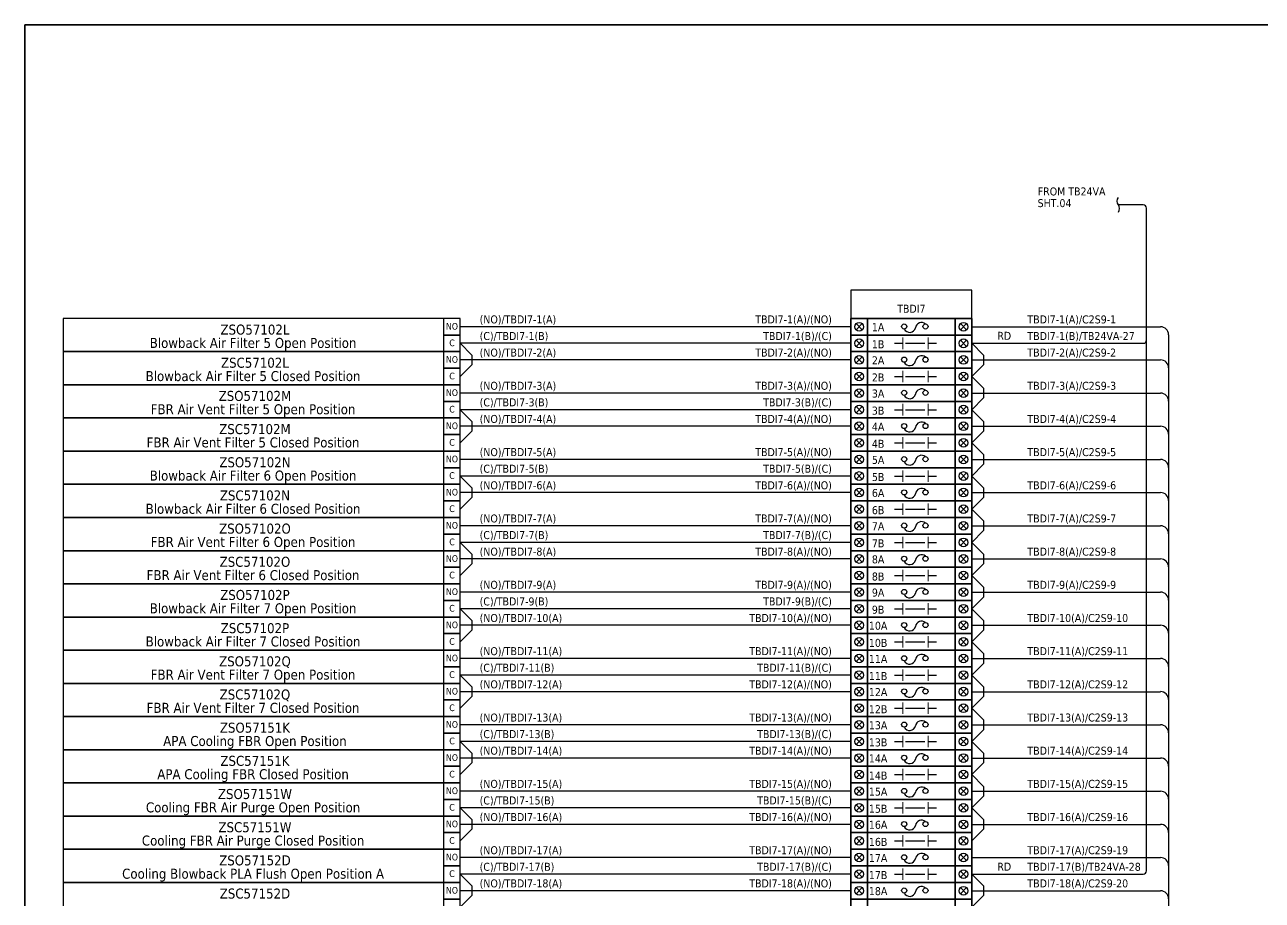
# Model space of a CAD drawing. Header units: millimetres. Extents: x 0 to 1792788, y -13 to 262234.
# Drawn here: x 1355985 to 1403121, y 127604 to 160934 of the extents above; entities that cross this region are included whole.
import ezdxf
from ezdxf.enums import TextEntityAlignment as Align

# ---------------------------------------------------------------- set-up
doc = ezdxf.new("R2010")
doc.units = ezdxf.units.MM
doc.layers.add('HELPPOINT', color=7, linetype='Continuous', lineweight=25)
doc.layers.add('power', color=7, linetype='Continuous', lineweight=25)
doc.styles.add('Tahoma', font='')
doc.styles.get('Tahoma').set_extended_font_data('Tahoma')

# ---------------------------------------------------------------- blocks, each defined once
blk = doc.blocks.new('TPA')
at = {"layer": 'HELPPOINT', "color": 4, "lineweight": 35, "ltscale": 25.4}
for p, q in [((14292753, 12749437), (14292753, 12827491)), ((14292753, 12827491), (14405128, 12827491)), ((14292753, 12749437), (14292753, 12827491)), ((14292753, 12827491), (14405128, 12827491))]:
    blk.add_line(p, q, dxfattribs=at)

msp = doc.modelspace()

# ---------------------------------------------------------------- linework, layer by layer
at = {"color": 1, "ltscale": 25.4}
for p, q in [((1398586, 154079), (1397640, 154079)), ((1398713, 128725), (1398713, 153952)), ((1387885, 149555), (1387650, 149320)), ((1387650, 149555), (1387885, 149320)), ((1391625, 149555), (1391860, 149320)), ((1391860, 149555), (1391625, 149320)), ((1392058, 148806), (1392504, 148359)), ((1392058, 148806), (1398586, 148806)), ((1387885, 148292), (1387650, 148057)), ((1387650, 148292), (1387885, 148057)), ((1391625, 148292), (1391860, 148057)), ((1391860, 148292), (1391625, 148057)), ((1392504, 148359), (1392504, 147989)), ((1392058, 147543), (1392504, 147989)), ((1392058, 147543), (1392504, 147096)), ((1392504, 147096), (1392504, 146726)), ((1387885, 147029), (1387650, 146794)), ((1387650, 147029), (1387885, 146794)), ((1391625, 147029), (1391860, 146794)), ((1391860, 147029), (1391625, 146794)), ((1392058, 146280), (1392504, 146726)), ((1392058, 146280), (1392504, 145833)), ((1387885, 145766), (1387650, 145531)), ((1387650, 145766), (1387885, 145531)), ((1391625, 145766), (1391860, 145531)), ((1391860, 145766), (1391625, 145531)), ((1392504, 145833), (1392504, 145463)), ((1392058, 145017), (1392504, 145463)), ((1392058, 145017), (1392504, 144570)), ((1387885, 144503), (1387650, 144268)), ((1387650, 144503), (1387885, 144268)), ((1391625, 144503), (1391860, 144268)), ((1391860, 144503), (1391625, 144268)), ((1392504, 144570), (1392504, 144200)), ((1392058, 143754), (1392504, 144200)), ((1392058, 143754), (1392504, 143307)), ((1392504, 143307), (1392504, 142937)), ((1387885, 143240), (1387650, 143005)), ((1387650, 143240), (1387885, 143005)), ((1391625, 143240), (1391860, 143005)), ((1391860, 143240), (1391625, 143005)), ((1392058, 142491), (1392504, 142937)), ((1392058, 142491), (1392504, 142044)), ((1387885, 141977), (1387650, 141742)), ((1387650, 141977), (1387885, 141742)), ((1391625, 141977), (1391860, 141742)), ((1391860, 141977), (1391625, 141742)), ((1392504, 142044), (1392504, 141674)), ((1392058, 141228), (1392504, 141674)), ((1392058, 141228), (1392504, 140781)), ((1387885, 140714), (1387650, 140479)), ((1387650, 140714), (1387885, 140479)), ((1391625, 140714), (1391860, 140479)), ((1391860, 140714), (1391625, 140479)), ((1392504, 140781), (1392504, 140411)), ((1392058, 139965), (1392504, 140411)), ((1392058, 139965), (1392504, 139518)), ((1387885, 139451), (1387650, 139216)), ((1387650, 139451), (1387885, 139216)), ((1391625, 139451), (1391860, 139216)), ((1391860, 139451), (1391625, 139216)), ((1392058, 138702), (1392504, 139148)), ((1392504, 139518), (1392504, 139148)), ((1392058, 138702), (1392504, 138255)), ((1387885, 138188), (1387650, 137953)), ((1387650, 138188), (1387885, 137953)), ((1391625, 138188), (1391860, 137953)), ((1391860, 138188), (1391625, 137953)), ((1392504, 138255), (1392504, 137885)), ((1392058, 137439), (1392504, 137885)), ((1392058, 137439), (1392504, 136992)), ((1387885, 136925), (1387650, 136690)), ((1387650, 136925), (1387885, 136690)), ((1391625, 136925), (1391860, 136690)), ((1391860, 136925), (1391625, 136690)), ((1392504, 136992), (1392504, 136622)), ((1392058, 136176), (1392504, 136622)), ((1392058, 136176), (1392504, 135729)), ((1387885, 135662), (1387650, 135427)), ((1387650, 135662), (1387885, 135427)), ((1391625, 135662), (1391860, 135427)), ((1391860, 135662), (1391625, 135427)), ((1392058, 134913), (1392504, 135359)), ((1392504, 135729), (1392504, 135359)), ((1392058, 134913), (1392504, 134466)), ((1387885, 134399), (1387650, 134164)), ((1387650, 134399), (1387885, 134164)), ((1391625, 134399), (1391860, 134164)), ((1391860, 134399), (1391625, 134164)), ((1392504, 134466), (1392504, 134096)), ((1392058, 133650), (1392504, 134096)), ((1392058, 133650), (1392504, 133203)), ((1387885, 133136), (1387650, 132901)), ((1387650, 133136), (1387885, 132901)), ((1391625, 133136), (1391860, 132901)), ((1391860, 133136), (1391625, 132901)), ((1392504, 133203), (1392504, 132833)), ((1392058, 132387), (1392504, 132833)), ((1392058, 132387), (1392504, 131940)), ((1387885, 131873), (1387650, 131638)), ((1387650, 131873), (1387885, 131638)), ((1391625, 131873), (1391860, 131638)), ((1391860, 131873), (1391625, 131638)), ((1392058, 131124), (1392504, 131570)), ((1392504, 131940), (1392504, 131570)), ((1392058, 131124), (1392504, 130677)), ((1387885, 130610), (1387650, 130375)), ((1387650, 130610), (1387885, 130375)), ((1391625, 130610), (1391860, 130375)), ((1391860, 130610), (1391625, 130375)), ((1392504, 130677), (1392504, 130307)), ((1392058, 129861), (1392504, 130307)), ((1387885, 129347), (1387650, 129112)), ((1387650, 129347), (1387885, 129112)), ((1391625, 129347), (1391860, 129112)), ((1391860, 129347), (1391625, 129112)), ((1392058, 128598), (1392504, 128151)), ((1392058, 128598), (1398586, 128598)), ((1387885, 128084), (1387650, 127849)), ((1387650, 128084), (1387885, 127849)), ((1391625, 128084), (1391860, 127849)), ((1391860, 128084), (1391625, 127849)), ((1392058, 127335), (1392504, 127782)), ((1392504, 128151), (1392504, 127782))]:
    msp.add_line(p, q, dxfattribs=at)
at = {"color": 4, "ltscale": 25.4}
for p, q in [((1387452, 149437), (1372567, 149437)), ((1392058, 149437), (1399247, 149437)), ((1399551, 149132), (1399551, 107008)), ((1387452, 148174), (1372567, 148174)), ((1392058, 148174), (1399247, 148174)), ((1387452, 146911), (1372567, 146911)), ((1392058, 146911), (1399247, 146911)), ((1387452, 145648), (1372567, 145648)), ((1392058, 145648), (1399247, 145648)), ((1387452, 144385), (1372567, 144385)), ((1392058, 144385), (1399247, 144385)), ((1387452, 143122), (1372567, 143122)), ((1392058, 143122), (1399247, 143122)), ((1387452, 141859), (1372567, 141859)), ((1392058, 141859), (1399247, 141859)), ((1387452, 140596), (1372567, 140596)), ((1392058, 140596), (1399247, 140596)), ((1387452, 139333), (1372567, 139333)), ((1392058, 139333), (1399247, 139333)), ((1387452, 138070), (1372567, 138070)), ((1392058, 138070), (1399247, 138070)), ((1387452, 136807), (1372567, 136807)), ((1392058, 136807), (1399247, 136807)), ((1387452, 135544), (1372567, 135544)), ((1392058, 135544), (1399247, 135544)), ((1387452, 134281), (1372567, 134281)), ((1392058, 134281), (1399247, 134281)), ((1387452, 133018), (1372567, 133018)), ((1392058, 133018), (1399247, 133018)), ((1387452, 131755), (1372567, 131755)), ((1392058, 131755), (1399247, 131755)), ((1387452, 130492), (1372567, 130492)), ((1392058, 130492), (1399247, 130492)), ((1387452, 129229), (1372567, 129229)), ((1392058, 129229), (1399247, 129229)), ((1387452, 127966), (1372567, 127966)), ((1392058, 127966), (1399247, 127966))]:
    msp.add_line(p, q, dxfattribs=at)
at = {"color": 7, "lineweight": 9, "ltscale": 25.4}
for p, q in [((1389437, 148589), (1389437, 149022)), ((1390391, 148589), (1390391, 149022)), ((1389437, 147326), (1389437, 147759)), ((1390391, 147326), (1390391, 147759)), ((1389437, 146063), (1389437, 146496)), ((1390391, 146063), (1390391, 146496)), ((1389437, 144800), (1389437, 145233)), ((1390391, 144800), (1390391, 145233)), ((1389437, 143537), (1389437, 143970)), ((1390391, 143537), (1390391, 143970)), ((1389437, 142274), (1389437, 142707)), ((1390391, 142274), (1390391, 142707)), ((1389437, 141011), (1389437, 141444)), ((1390391, 141011), (1390391, 141444)), ((1389437, 139748), (1389437, 140181)), ((1390391, 139748), (1390391, 140181)), ((1389437, 138485), (1389437, 138919)), ((1390391, 138485), (1390391, 138919)), ((1389437, 137222), (1389437, 137656)), ((1390391, 137222), (1390391, 137656)), ((1389437, 135959), (1389437, 136393)), ((1390391, 135959), (1390391, 136393)), ((1389437, 134696), (1389437, 135130)), ((1390391, 134696), (1390391, 135130)), ((1389437, 133433), (1389437, 133867)), ((1390391, 133433), (1390391, 133867)), ((1389437, 132170), (1389437, 132604)), ((1390391, 132170), (1390391, 132604)), ((1389437, 130907), (1389437, 131341)), ((1390391, 130907), (1390391, 131341)), ((1389437, 129644), (1389437, 130078)), ((1390391, 129644), (1390391, 130078)), ((1389437, 128381), (1389437, 128815)), ((1390391, 128381), (1390391, 128815))]:
    msp.add_line(p, q, dxfattribs=at)
at = {"color": 7, "ltscale": 25.4}
for p, q in [((1387452, 148806), (1372567, 148806)), ((1372567, 148806), (1373014, 148359)), ((1387885, 148923), (1387650, 148688)), ((1387650, 148923), (1387885, 148688)), ((1389119, 148806), (1389437, 148806)), ((1389537, 148806), (1390263, 148806)), ((1390391, 148806), (1390709, 148806)), ((1391625, 148923), (1391860, 148688)), ((1391860, 148923), (1391625, 148688)), ((1373014, 148359), (1373014, 147989)), ((1372567, 147543), (1373014, 147989)), ((1387885, 147660), (1387650, 147425)), ((1387650, 147660), (1387885, 147425)), ((1389119, 147543), (1389437, 147543)), ((1389537, 147543), (1390263, 147543)), ((1390391, 147543), (1390709, 147543)), ((1391625, 147660), (1391860, 147425)), ((1391860, 147660), (1391625, 147425)), ((1387452, 146280), (1372567, 146280)), ((1372567, 146280), (1373014, 145833)), ((1387885, 146397), (1387650, 146162)), ((1387650, 146397), (1387885, 146162)), ((1389119, 146280), (1389437, 146280)), ((1389537, 146280), (1390263, 146280)), ((1390391, 146280), (1390709, 146280)), ((1391625, 146397), (1391860, 146162)), ((1391860, 146397), (1391625, 146162)), ((1373014, 145833), (1373014, 145463)), ((1372567, 145017), (1373014, 145463)), ((1387885, 145134), (1387650, 144899)), ((1387650, 145134), (1387885, 144899)), ((1389119, 145017), (1389437, 145017)), ((1389537, 145017), (1390263, 145017)), ((1390391, 145017), (1390709, 145017)), ((1391625, 145134), (1391860, 144899)), ((1391860, 145134), (1391625, 144899)), ((1387885, 143871), (1387650, 143636)), ((1387650, 143871), (1387885, 143636)), ((1391625, 143871), (1391860, 143636)), ((1391860, 143871), (1391625, 143636)), ((1387452, 143754), (1372567, 143754)), ((1372567, 143754), (1373014, 143307)), ((1373014, 143307), (1373014, 142937)), ((1389119, 143754), (1389437, 143754)), ((1389537, 143754), (1390263, 143754)), ((1390391, 143754), (1390709, 143754)), ((1372567, 142491), (1373014, 142937)), ((1387885, 142608), (1387650, 142373)), ((1387650, 142608), (1387885, 142373)), ((1389119, 142491), (1389437, 142491)), ((1389537, 142491), (1390263, 142491)), ((1390391, 142491), (1390709, 142491)), ((1391625, 142608), (1391860, 142373)), ((1391860, 142608), (1391625, 142373)), ((1387452, 141228), (1372567, 141228)), ((1372567, 141228), (1373014, 140781)), ((1387885, 141345), (1387650, 141110)), ((1387650, 141345), (1387885, 141110)), ((1389119, 141228), (1389437, 141228)), ((1389537, 141228), (1390263, 141228)), ((1390391, 141228), (1390709, 141228)), ((1391625, 141345), (1391860, 141110)), ((1391860, 141345), (1391625, 141110)), ((1373014, 140781), (1373014, 140411)), ((1372567, 139965), (1373014, 140411)), ((1387885, 140082), (1387650, 139847)), ((1387650, 140082), (1387885, 139847)), ((1391625, 140082), (1391860, 139847)), ((1391860, 140082), (1391625, 139847)), ((1389119, 139965), (1389437, 139965)), ((1389537, 139965), (1390263, 139965)), ((1390391, 139965), (1390709, 139965)), ((1387452, 138702), (1372567, 138702)), ((1372567, 138702), (1373014, 138255)), ((1387885, 138819), (1387650, 138584)), ((1387650, 138819), (1387885, 138584)), ((1389119, 138702), (1389437, 138702)), ((1389537, 138702), (1390263, 138702)), ((1390391, 138702), (1390709, 138702)), ((1391625, 138819), (1391860, 138584)), ((1391860, 138819), (1391625, 138584)), ((1373014, 138255), (1373014, 137885)), ((1372567, 137439), (1373014, 137885)), ((1387885, 137556), (1387650, 137321)), ((1387650, 137556), (1387885, 137321)), ((1389119, 137439), (1389437, 137439)), ((1389537, 137439), (1390263, 137439)), ((1390391, 137439), (1390709, 137439)), ((1391625, 137556), (1391860, 137321)), ((1391860, 137556), (1391625, 137321)), ((1387885, 136293), (1387650, 136058)), ((1387650, 136293), (1387885, 136058)), ((1391625, 136293), (1391860, 136058)), ((1391860, 136293), (1391625, 136058)), ((1387452, 136176), (1372567, 136176)), ((1372567, 136176), (1373014, 135729)), ((1389119, 136176), (1389437, 136176)), ((1389537, 136176), (1390263, 136176)), ((1390391, 136176), (1390709, 136176)), ((1372567, 134913), (1373014, 135359)), ((1373014, 135729), (1373014, 135359)), ((1387885, 135030), (1387650, 134795)), ((1387650, 135030), (1387885, 134795)), ((1389119, 134913), (1389437, 134913)), ((1389537, 134913), (1390263, 134913)), ((1390391, 134913), (1390709, 134913)), ((1391625, 135030), (1391860, 134795)), ((1391860, 135030), (1391625, 134795)), ((1387452, 133650), (1372567, 133650)), ((1372567, 133650), (1373014, 133203)), ((1387885, 133767), (1387650, 133532)), ((1387650, 133767), (1387885, 133532)), ((1389119, 133650), (1389437, 133650)), ((1389537, 133650), (1390263, 133650)), ((1390391, 133650), (1390709, 133650)), ((1391625, 133767), (1391860, 133532)), ((1391860, 133767), (1391625, 133532)), ((1373014, 133203), (1373014, 132833)), ((1372567, 132387), (1373014, 132833)), ((1387885, 132504), (1387650, 132269)), ((1387650, 132504), (1387885, 132269)), ((1391625, 132504), (1391860, 132269)), ((1391860, 132504), (1391625, 132269)), ((1389119, 132387), (1389437, 132387)), ((1389537, 132387), (1390263, 132387)), ((1390391, 132387), (1390709, 132387)), ((1387452, 131124), (1372567, 131124)), ((1372567, 131124), (1373014, 130677)), ((1387885, 131241), (1387650, 131006)), ((1387650, 131241), (1387885, 131006)), ((1389119, 131124), (1389437, 131124)), ((1389537, 131124), (1390263, 131124)), ((1390391, 131124), (1390709, 131124)), ((1391625, 131241), (1391860, 131006)), ((1391860, 131241), (1391625, 131006)), ((1373014, 130677), (1373014, 130307)), ((1372567, 129861), (1373014, 130307)), ((1387885, 129978), (1387650, 129743)), ((1387650, 129978), (1387885, 129743)), ((1389119, 129861), (1389437, 129861)), ((1389537, 129861), (1390263, 129861)), ((1390391, 129861), (1390709, 129861)), ((1391625, 129978), (1391860, 129743)), ((1391860, 129978), (1391625, 129743)), ((1387885, 128715), (1387650, 128480)), ((1387650, 128715), (1387885, 128480)), ((1391625, 128715), (1391860, 128480)), ((1391860, 128715), (1391625, 128480)), ((1387452, 128598), (1372567, 128598)), ((1372567, 128598), (1373014, 128151)), ((1389119, 128598), (1389437, 128598)), ((1389537, 128598), (1390263, 128598)), ((1390391, 128598), (1390709, 128598)), ((1372567, 127335), (1373014, 127782)), ((1373014, 128151), (1373014, 127782))]:
    msp.add_line(p, q, dxfattribs=at)
at = {"color": 1, "ltscale": 25.4}
msp.add_lwpolyline([(1397640, 153797, 0.351), (1397640, 154079, -0.351), (1397640, 154360, 2.081666)], format="xyb", dxfattribs=at)
at = {"color": 4, "ltscale": 25.4}
msp.add_lwpolyline([(1387452, 149753), (1392058, 149753), (1392058, 150832), (1387452, 150832)], close=True, dxfattribs=at)
at = {"color": 2, "ltscale": 25.4}
for points in [[(1357446, 148490), (1372567, 148490), (1372567, 149753), (1357446, 149753)], [(1357446, 147227), (1372567, 147227), (1372567, 148490), (1357446, 148490)], [(1357446, 145964), (1372567, 145964), (1372567, 147227), (1357446, 147227)], [(1357446, 144701), (1372567, 144701), (1372567, 145964), (1357446, 145964)], [(1357446, 143438), (1372567, 143438), (1372567, 144701), (1357446, 144701)], [(1357446, 142175), (1372567, 142175), (1372567, 143438), (1357446, 143438)], [(1357446, 140912), (1372567, 140912), (1372567, 142175), (1357446, 142175)], [(1357446, 139649), (1372567, 139649), (1372567, 140912), (1357446, 140912)], [(1357446, 138386), (1372567, 138386), (1372567, 139649), (1357446, 139649)], [(1357446, 137123), (1372567, 137123), (1372567, 138386), (1357446, 138386)], [(1357446, 135860), (1372567, 135860), (1372567, 137123), (1357446, 137123)], [(1357446, 134597), (1372567, 134597), (1372567, 135860), (1357446, 135860)], [(1357446, 133334), (1372567, 133334), (1372567, 134597), (1357446, 134597)], [(1357446, 132071), (1372567, 132071), (1372567, 133334), (1357446, 133334)], [(1357446, 130808), (1372567, 130808), (1372567, 132071), (1357446, 132071)], [(1357446, 129545), (1372567, 129545), (1372567, 130808), (1357446, 130808)], [(1357446, 128282), (1372567, 128282), (1372567, 129545), (1357446, 129545)], [(1357446, 127019), (1372567, 127019), (1372567, 128282), (1357446, 128282)]]:
    msp.add_lwpolyline(points, close=True, dxfattribs=at)
at = {"color": 1, "ltscale": 25.4}
for points in [[(1371936, 149121), (1372567, 149121), (1372567, 149753), (1371936, 149753)], [(1387452, 149121), (1388084, 149121), (1388084, 149753), (1387452, 149753)], [(1388084, 149121), (1391426, 149121), (1391426, 149753), (1388084, 149753)], [(1391426, 149121), (1392058, 149121), (1392058, 149753), (1391426, 149753)], [(1371936, 147858), (1372567, 147858), (1372567, 148490), (1371936, 148490)], [(1387452, 147858), (1388084, 147858), (1388084, 148490), (1387452, 148490)], [(1388084, 147858), (1391426, 147858), (1391426, 148490), (1388084, 148490)], [(1391426, 147858), (1392058, 147858), (1392058, 148490), (1391426, 148490)], [(1371936, 146595), (1372567, 146595), (1372567, 147227), (1371936, 147227)], [(1387452, 146595), (1388084, 146595), (1388084, 147227), (1387452, 147227)], [(1388084, 146595), (1391426, 146595), (1391426, 147227), (1388084, 147227)], [(1391426, 146595), (1392058, 146595), (1392058, 147227), (1391426, 147227)], [(1371936, 145332), (1372567, 145332), (1372567, 145964), (1371936, 145964)], [(1387452, 145332), (1388084, 145332), (1388084, 145964), (1387452, 145964)], [(1388084, 145332), (1391426, 145332), (1391426, 145964), (1388084, 145964)], [(1391426, 145332), (1392058, 145332), (1392058, 145964), (1391426, 145964)], [(1371936, 144069), (1372567, 144069), (1372567, 144701), (1371936, 144701)], [(1387452, 144069), (1388084, 144069), (1388084, 144701), (1387452, 144701)], [(1388084, 144069), (1391426, 144069), (1391426, 144701), (1388084, 144701)], [(1391426, 144069), (1392058, 144069), (1392058, 144701), (1391426, 144701)], [(1371936, 142806), (1372567, 142806), (1372567, 143438), (1371936, 143438)], [(1387452, 142806), (1388084, 142806), (1388084, 143438), (1387452, 143438)], [(1388084, 142806), (1391426, 142806), (1391426, 143438), (1388084, 143438)], [(1391426, 142806), (1392058, 142806), (1392058, 143438), (1391426, 143438)], [(1371936, 141543), (1372567, 141543), (1372567, 142175), (1371936, 142175)], [(1387452, 141543), (1388084, 141543), (1388084, 142175), (1387452, 142175)], [(1388084, 141543), (1391426, 141543), (1391426, 142175), (1388084, 142175)], [(1391426, 141543), (1392058, 141543), (1392058, 142175), (1391426, 142175)], [(1371936, 140281), (1372567, 140281), (1372567, 140912), (1371936, 140912)], [(1387452, 140281), (1388084, 140281), (1388084, 140912), (1387452, 140912)], [(1388084, 140281), (1391426, 140281), (1391426, 140912), (1388084, 140912)], [(1391426, 140281), (1392058, 140281), (1392058, 140912), (1391426, 140912)], [(1371936, 139018), (1372567, 139018), (1372567, 139649), (1371936, 139649)], [(1387452, 139018), (1388084, 139018), (1388084, 139649), (1387452, 139649)], [(1388084, 139018), (1391426, 139018), (1391426, 139649), (1388084, 139649)], [(1391426, 139018), (1392058, 139018), (1392058, 139649), (1391426, 139649)], [(1371936, 137755), (1372567, 137755), (1372567, 138386), (1371936, 138386)], [(1387452, 137755), (1388084, 137755), (1388084, 138386), (1387452, 138386)], [(1388084, 137755), (1391426, 137755), (1391426, 138386), (1388084, 138386)], [(1391426, 137755), (1392058, 137755), (1392058, 138386), (1391426, 138386)], [(1371936, 136492), (1372567, 136492), (1372567, 137123), (1371936, 137123)], [(1387452, 136492), (1388084, 136492), (1388084, 137123), (1387452, 137123)], [(1388084, 136492), (1391426, 136492), (1391426, 137123), (1388084, 137123)], [(1391426, 136492), (1392058, 136492), (1392058, 137123), (1391426, 137123)], [(1371936, 135229), (1372567, 135229), (1372567, 135860), (1371936, 135860)], [(1387452, 135229), (1388084, 135229), (1388084, 135860), (1387452, 135860)], [(1388084, 135229), (1391426, 135229), (1391426, 135860), (1388084, 135860)], [(1391426, 135229), (1392058, 135229), (1392058, 135860), (1391426, 135860)], [(1371936, 133966), (1372567, 133966), (1372567, 134597), (1371936, 134597)], [(1387452, 133966), (1388084, 133966), (1388084, 134597), (1387452, 134597)], [(1388084, 133966), (1391426, 133966), (1391426, 134597), (1388084, 134597)], [(1391426, 133966), (1392058, 133966), (1392058, 134597), (1391426, 134597)], [(1371936, 132703), (1372567, 132703), (1372567, 133334), (1371936, 133334)], [(1387452, 132703), (1388084, 132703), (1388084, 133334), (1387452, 133334)], [(1388084, 132703), (1391426, 132703), (1391426, 133334), (1388084, 133334)], [(1391426, 132703), (1392058, 132703), (1392058, 133334), (1391426, 133334)], [(1371936, 131440), (1372567, 131440), (1372567, 132071), (1371936, 132071)], [(1387452, 131440), (1388084, 131440), (1388084, 132071), (1387452, 132071)], [(1388084, 131440), (1391426, 131440), (1391426, 132071), (1388084, 132071)], [(1391426, 131440), (1392058, 131440), (1392058, 132071), (1391426, 132071)], [(1371936, 130177), (1372567, 130177), (1372567, 130808), (1371936, 130808)], [(1387452, 130177), (1388084, 130177), (1388084, 130808), (1387452, 130808)], [(1388084, 130177), (1391426, 130177), (1391426, 130808), (1388084, 130808)], [(1391426, 130177), (1392058, 130177), (1392058, 130808), (1391426, 130808)], [(1371936, 128914), (1372567, 128914), (1372567, 129545), (1371936, 129545)], [(1387452, 128914), (1388084, 128914), (1388084, 129545), (1387452, 129545)], [(1388084, 128914), (1391426, 128914), (1391426, 129545), (1388084, 129545)], [(1391426, 128914), (1392058, 128914), (1392058, 129545), (1391426, 129545)], [(1371936, 127651), (1372567, 127651), (1372567, 128282), (1371936, 128282)], [(1387452, 127651), (1388084, 127651), (1388084, 128282), (1387452, 128282)], [(1388084, 127651), (1391426, 127651), (1391426, 128282), (1388084, 128282)], [(1391426, 127651), (1392058, 127651), (1392058, 128282), (1391426, 128282)]]:
    msp.add_lwpolyline(points, close=True, dxfattribs=at)
at = {"color": 7, "lineweight": 30, "ltscale": 25.4}
for points in [[(1387452, 149753), (1392058, 149753), (1392058, 148490), (1387452, 148490), (1387452, 149753)], [(1387452, 148490), (1392058, 148490), (1392058, 147227), (1387452, 147227), (1387452, 148490)], [(1387452, 147227), (1392058, 147227), (1392058, 145964), (1387452, 145964), (1387452, 147227)], [(1387452, 145964), (1392058, 145964), (1392058, 144701), (1387452, 144701), (1387452, 145964)], [(1387452, 144701), (1392058, 144701), (1392058, 143438), (1387452, 143438), (1387452, 144701)], [(1387452, 143438), (1392058, 143438), (1392058, 142175), (1387452, 142175), (1387452, 143438)], [(1387452, 142175), (1392058, 142175), (1392058, 140912), (1387452, 140912), (1387452, 142175)], [(1387452, 140912), (1392058, 140912), (1392058, 139649), (1387452, 139649), (1387452, 140912)], [(1387452, 139649), (1392058, 139649), (1392058, 138386), (1387452, 138386), (1387452, 139649)], [(1387452, 138386), (1392058, 138386), (1392058, 137123), (1387452, 137123), (1387452, 138386)], [(1387452, 137123), (1392058, 137123), (1392058, 135860), (1387452, 135860), (1387452, 137123)], [(1387452, 135860), (1392058, 135860), (1392058, 134597), (1387452, 134597), (1387452, 135860)], [(1387452, 134597), (1392058, 134597), (1392058, 133334), (1387452, 133334), (1387452, 134597)], [(1387452, 133334), (1392058, 133334), (1392058, 132071), (1387452, 132071), (1387452, 133334)], [(1387452, 132071), (1392058, 132071), (1392058, 130808), (1387452, 130808), (1387452, 132071)], [(1387452, 130808), (1392058, 130808), (1392058, 129545), (1387452, 129545), (1387452, 130808)], [(1387452, 129545), (1392058, 129545), (1392058, 128282), (1387452, 128282), (1387452, 129545)], [(1387452, 128282), (1392058, 128282), (1392058, 127019), (1387452, 127019), (1387452, 128282)]]:
    msp.add_lwpolyline(points, dxfattribs=at)
at = {"color": 7, "ltscale": 25.4}
for points in [[(1371936, 148490), (1372567, 148490), (1372567, 149121), (1371936, 149121)], [(1387452, 148490), (1388084, 148490), (1388084, 149121), (1387452, 149121)], [(1388084, 148490), (1391426, 148490), (1391426, 149121), (1388084, 149121)], [(1391426, 148490), (1392058, 148490), (1392058, 149121), (1391426, 149121)], [(1371936, 147227), (1372567, 147227), (1372567, 147858), (1371936, 147858)], [(1387452, 147227), (1388084, 147227), (1388084, 147858), (1387452, 147858)], [(1388084, 147227), (1391426, 147227), (1391426, 147858), (1388084, 147858)], [(1391426, 147227), (1392058, 147227), (1392058, 147858), (1391426, 147858)], [(1371936, 145964), (1372567, 145964), (1372567, 146595), (1371936, 146595)], [(1387452, 145964), (1388084, 145964), (1388084, 146595), (1387452, 146595)], [(1388084, 145964), (1391426, 145964), (1391426, 146595), (1388084, 146595)], [(1391426, 145964), (1392058, 145964), (1392058, 146595), (1391426, 146595)], [(1371936, 144701), (1372567, 144701), (1372567, 145332), (1371936, 145332)], [(1387452, 144701), (1388084, 144701), (1388084, 145332), (1387452, 145332)], [(1388084, 144701), (1391426, 144701), (1391426, 145332), (1388084, 145332)], [(1391426, 144701), (1392058, 144701), (1392058, 145332), (1391426, 145332)], [(1371936, 143438), (1372567, 143438), (1372567, 144069), (1371936, 144069)], [(1387452, 143438), (1388084, 143438), (1388084, 144069), (1387452, 144069)], [(1388084, 143438), (1391426, 143438), (1391426, 144069), (1388084, 144069)], [(1391426, 143438), (1392058, 143438), (1392058, 144069), (1391426, 144069)], [(1371936, 142175), (1372567, 142175), (1372567, 142806), (1371936, 142806)], [(1387452, 142175), (1388084, 142175), (1388084, 142806), (1387452, 142806)], [(1388084, 142175), (1391426, 142175), (1391426, 142806), (1388084, 142806)], [(1391426, 142175), (1392058, 142175), (1392058, 142806), (1391426, 142806)], [(1371936, 140912), (1372567, 140912), (1372567, 141543), (1371936, 141543)], [(1387452, 140912), (1388084, 140912), (1388084, 141543), (1387452, 141543)], [(1388084, 140912), (1391426, 140912), (1391426, 141543), (1388084, 141543)], [(1391426, 140912), (1392058, 140912), (1392058, 141543), (1391426, 141543)], [(1371936, 139649), (1372567, 139649), (1372567, 140281), (1371936, 140281)], [(1387452, 139649), (1388084, 139649), (1388084, 140281), (1387452, 140281)], [(1388084, 139649), (1391426, 139649), (1391426, 140281), (1388084, 140281)], [(1391426, 139649), (1392058, 139649), (1392058, 140281), (1391426, 140281)], [(1371936, 138386), (1372567, 138386), (1372567, 139018), (1371936, 139018)], [(1387452, 138386), (1388084, 138386), (1388084, 139018), (1387452, 139018)], [(1388084, 138386), (1391426, 138386), (1391426, 139018), (1388084, 139018)], [(1391426, 138386), (1392058, 138386), (1392058, 139018), (1391426, 139018)], [(1371936, 137123), (1372567, 137123), (1372567, 137755), (1371936, 137755)], [(1387452, 137123), (1388084, 137123), (1388084, 137755), (1387452, 137755)], [(1388084, 137123), (1391426, 137123), (1391426, 137755), (1388084, 137755)], [(1391426, 137123), (1392058, 137123), (1392058, 137755), (1391426, 137755)], [(1371936, 135860), (1372567, 135860), (1372567, 136492), (1371936, 136492)], [(1387452, 135860), (1388084, 135860), (1388084, 136492), (1387452, 136492)], [(1388084, 135860), (1391426, 135860), (1391426, 136492), (1388084, 136492)], [(1391426, 135860), (1392058, 135860), (1392058, 136492), (1391426, 136492)], [(1371936, 134597), (1372567, 134597), (1372567, 135229), (1371936, 135229)], [(1387452, 134597), (1388084, 134597), (1388084, 135229), (1387452, 135229)], [(1388084, 134597), (1391426, 134597), (1391426, 135229), (1388084, 135229)], [(1391426, 134597), (1392058, 134597), (1392058, 135229), (1391426, 135229)], [(1371936, 133334), (1372567, 133334), (1372567, 133966), (1371936, 133966)], [(1387452, 133334), (1388084, 133334), (1388084, 133966), (1387452, 133966)], [(1388084, 133334), (1391426, 133334), (1391426, 133966), (1388084, 133966)], [(1391426, 133334), (1392058, 133334), (1392058, 133966), (1391426, 133966)], [(1371936, 132071), (1372567, 132071), (1372567, 132703), (1371936, 132703)], [(1387452, 132071), (1388084, 132071), (1388084, 132703), (1387452, 132703)], [(1388084, 132071), (1391426, 132071), (1391426, 132703), (1388084, 132703)], [(1391426, 132071), (1392058, 132071), (1392058, 132703), (1391426, 132703)], [(1371936, 130808), (1372567, 130808), (1372567, 131440), (1371936, 131440)], [(1387452, 130808), (1388084, 130808), (1388084, 131440), (1387452, 131440)], [(1388084, 130808), (1391426, 130808), (1391426, 131440), (1388084, 131440)], [(1391426, 130808), (1392058, 130808), (1392058, 131440), (1391426, 131440)], [(1371936, 129545), (1372567, 129545), (1372567, 130177), (1371936, 130177)], [(1387452, 129545), (1388084, 129545), (1388084, 130177), (1387452, 130177)], [(1388084, 129545), (1391426, 129545), (1391426, 130177), (1388084, 130177)], [(1391426, 129545), (1392058, 129545), (1392058, 130177), (1391426, 130177)], [(1371936, 128282), (1372567, 128282), (1372567, 128914), (1371936, 128914)], [(1387452, 128282), (1388084, 128282), (1388084, 128914), (1387452, 128914)], [(1388084, 128282), (1391426, 128282), (1391426, 128914), (1388084, 128914)], [(1391426, 128282), (1392058, 128282), (1392058, 128914), (1391426, 128914)], [(1371936, 127019), (1372567, 127019), (1372567, 127651), (1371936, 127651)], [(1387452, 127019), (1388084, 127019), (1388084, 127651), (1387452, 127651)], [(1388084, 127019), (1391426, 127019), (1391426, 127651), (1388084, 127651)], [(1391426, 127019), (1392058, 127019), (1392058, 127651), (1391426, 127651)]]:
    msp.add_lwpolyline(points, close=True, dxfattribs=at)
at = {"color": 1, "ltscale": 25.4}
for centre in [(1387768, 149437), (1391742, 149437), (1387768, 148174), (1391742, 148174), (1387768, 146911), (1391742, 146911), (1387768, 145648), (1391742, 145648), (1387768, 144385), (1391742, 144385), (1387768, 143122), (1391742, 143122), (1387768, 141859), (1391742, 141859), (1387768, 140596), (1391742, 140596), (1387768, 139333), (1391742, 139333), (1387768, 138070), (1391742, 138070), (1387768, 136807), (1391742, 136807), (1387768, 135544), (1391742, 135544), (1387768, 134281), (1391742, 134281), (1387768, 133018), (1391742, 133018), (1387768, 131755), (1391742, 131755), (1387768, 130492), (1391742, 130492), (1387768, 129229), (1391742, 129229), (1387768, 127966), (1391742, 127966)]:
    msp.add_circle(centre, 166, dxfattribs=at)
at = {"color": 7, "ltscale": 25.4}
for centre in [(1387768, 148806), (1391742, 148806), (1387768, 147543), (1391742, 147543), (1387768, 146280), (1391742, 146280), (1387768, 145017), (1391742, 145017), (1387768, 143754), (1391742, 143754), (1387768, 142491), (1391742, 142491), (1387768, 141228), (1391742, 141228), (1387768, 139965), (1391742, 139965), (1387768, 138702), (1391742, 138702), (1387768, 137439), (1391742, 137439), (1387768, 136176), (1391742, 136176), (1387768, 134913), (1391742, 134913), (1387768, 133650), (1391742, 133650), (1387768, 132387), (1391742, 132387), (1387768, 131124), (1391742, 131124), (1387768, 129861), (1391742, 129861), (1387768, 128598), (1391742, 128598)]:
    msp.add_circle(centre, 166, dxfattribs=at)
at = {"color": 1, "ltscale": 25.4}
for centre, start, end in [((1398586, 153952), 0, 90), ((1398586, 148933), 270, 0), ((1398586, 128725), 270, 0)]:
    msp.add_arc(centre, 127, start, end, dxfattribs=at)
at = {"color": 4, "ltscale": 25.4}
for centre in [(1399247, 149132), (1399247, 147869), (1399247, 146606), (1399247, 145343), (1399247, 144080), (1399247, 142817), (1399247, 141554), (1399247, 140291), (1399247, 139028), (1399247, 137766), (1399247, 136503), (1399247, 135240), (1399247, 133977), (1399247, 132714), (1399247, 131451), (1399247, 130188), (1399247, 128925), (1399247, 127662)]:
    msp.add_arc(centre, 305, 0, 90, dxfattribs=at)
at = {"layer": 'power', "color": 1, "ltscale": 25.4}
for centre in [(1389483, 149447), (1390293, 149447), (1389483, 148184), (1390293, 148184), (1389483, 146921), (1390293, 146921), (1389483, 145658), (1390293, 145658), (1389483, 144395), (1390293, 144395), (1389483, 143132), (1390293, 143132), (1389483, 141869), (1390293, 141869), (1389483, 140606), (1390293, 140606), (1389483, 139343), (1390293, 139343), (1389483, 138080), (1390293, 138080), (1389483, 136817), (1390293, 136817), (1389483, 135554), (1390293, 135554), (1389483, 134291), (1390293, 134291), (1389483, 133028), (1390293, 133028), (1389483, 131765), (1390293, 131765), (1389483, 130502), (1390293, 130502), (1389483, 129239), (1390293, 129239), (1389483, 127976), (1390293, 127976)]:
    msp.add_circle(centre, 96.7, dxfattribs=at)
for centre, radius, start, end in [((1390145, 149361), 235, 51.1309, 171.3254), ((1389690, 149452), 230, 206.1634, 346.0383), ((1389690, 148189), 230, 206.1634, 346.0383), ((1390145, 148098), 235, 51.1309, 171.3254), ((1390145, 146835), 235, 51.1309, 171.3254), ((1389690, 146926), 230, 206.1634, 346.0383), ((1390145, 145572), 235, 51.1309, 171.3254), ((1389690, 145663), 230, 206.1634, 346.0383), ((1389690, 144400), 230, 206.1634, 346.0383), ((1390145, 144309), 235, 51.1309, 171.3254), ((1389690, 143137), 230, 206.1634, 346.0383), ((1390145, 143046), 235, 51.1309, 171.3254), ((1390145, 141783), 235, 51.1309, 171.3254), ((1389690, 141874), 230, 206.1634, 346.0383), ((1389690, 140611), 230, 206.1634, 346.0383), ((1390145, 140520), 235, 51.1309, 171.3254), ((1389690, 139348), 230, 206.1634, 346.0383), ((1390145, 139257), 235, 51.1309, 171.3254), ((1390145, 137994), 235, 51.1309, 171.3254), ((1389690, 138085), 230, 206.1634, 346.0383), ((1389690, 136822), 230, 206.1634, 346.0383), ((1390145, 136731), 235, 51.1309, 171.3254), ((1389690, 135559), 230, 206.1634, 346.0383), ((1390145, 135468), 235, 51.1309, 171.3254), ((1390145, 134205), 235, 51.1309, 171.3254), ((1389690, 134296), 230, 206.1634, 346.0383), ((1389690, 133033), 230, 206.1634, 346.0383), ((1390145, 132942), 235, 51.1309, 171.3254), ((1389690, 131770), 230, 206.1634, 346.0383), ((1390145, 131679), 235, 51.1309, 171.3254), ((1390145, 130416), 235, 51.1309, 171.3254), ((1389690, 130507), 230, 206.1634, 346.0383), ((1389690, 129244), 230, 206.1634, 346.0383), ((1390145, 129153), 235, 51.1309, 171.3254), ((1389690, 127981), 230, 206.1634, 346.0383), ((1390145, 127890), 235, 51.1309, 171.3254)]:
    msp.add_arc(centre, radius, start, end, dxfattribs=at)

# ---------------------------------------------------------------- block references
at = {"xscale": 0.8800000000046566, "yscale": 0.8800000000046566, "zscale": 0.8800000000046566}
msp.add_blockref('TPA', (-11221638, -11127258), dxfattribs=at)

# ---------------------------------------------------------------- texts
at = {"color": 1, "style": 'Tahoma'}
for s, p in [('FROM TB24VA', (1394569, 154436)), ('SHT.04', (1394564, 153992)), ('RD', (1393030, 148939)), ('TBDI7-1(B)/TB24VA-27', (1394176, 148932)), ('RD', (1393030, 128731)), ('TBDI7-17(B)/TB24VA-28', (1394176, 128725))]:
    msp.add_text(s, height=304.8, dxfattribs=at).set_placement(p)
at = {"color": 4, "style": 'Tahoma'}
for s, height, p in [('TBDI7', 304.8, (1389755, 150123)), ('ZSO57102L', 381, (1364753, 149329)), ('Blowback Air Filter 5 Open Position ', 381, (1364753, 148821)), ('ZSC57102L', 381, (1364753, 148067)), ('Blowback Air Filter 5 Closed Position ', 381, (1364753, 147559)), ('ZSO57102M', 381, (1364753, 146804)), ('FBR Air Vent Filter 5 Open Position ', 381, (1364753, 146296)), ('ZSC57102M', 381, (1364753, 145541)), ('FBR Air Vent Filter 5 Closed Position ', 381, (1364753, 145033)), ('ZSO57102N', 381, (1364753, 144278)), ('Blowback Air Filter 6 Open Position ', 381, (1364753, 143770)), ('ZSC57102N', 381, (1364753, 143015)), ('Blowback Air Filter 6 Closed Position ', 381, (1364753, 142507)), ('ZSO57102O', 381, (1364753, 141752)), ('FBR Air Vent Filter 6 Open Position ', 381, (1364753, 141244)), ('ZSC57102O', 381, (1364753, 140489)), ('FBR Air Vent Filter 6 Closed Position ', 381, (1364753, 139981)), ('ZSO57102P', 381, (1364753, 139226)), ('Blowback Air Filter 7 Open Position ', 381, (1364753, 138718)), ('ZSC57102P', 381, (1364753, 137963)), ('Blowback Air Filter 7 Closed Position ', 381, (1364753, 137455)), ('ZSO57102Q', 381, (1364753, 136700)), ('FBR Air Vent Filter 7 Open Position ', 381, (1364753, 136192)), ('ZSC57102Q', 381, (1364753, 135437)), ('FBR Air Vent Filter 7 Closed Position ', 381, (1364753, 134929)), ('ZSO57151K', 381, (1364753, 134174)), ('APA Cooling FBR Open Position', 381, (1364753, 133666)), ('ZSC57151K', 381, (1364753, 132911)), ('APA Cooling FBR Closed Position ', 381, (1364753, 132403)), ('ZSO57151W', 381, (1364753, 131648)), ('Cooling FBR Air Purge Open Position ', 381, (1364753, 131140)), ('ZSC57151W', 381, (1364753, 130385)), ('Cooling FBR Air Purge Closed Position ', 381, (1364753, 129877)), ('ZSO57152D', 381, (1364753, 129122)), ('Cooling Blowback PLA Flush Open Position A ', 381, (1364753, 128614)), ('ZSC57152D', 381, (1364753, 127859))]:
    msp.add_text(s, height=height, dxfattribs=at).set_placement(p, align=Align.MIDDLE_CENTER)
for s, p in [('(NO)/TBDI7-1(A)', (1373312, 149564)), ('TBDI7-1(A)/C2S9-1', (1394176, 149564)), ('(NO)/TBDI7-2(A)', (1373312, 148301)), ('TBDI7-2(A)/C2S9-2', (1394176, 148301)), ('(NO)/TBDI7-3(A)', (1373312, 147038)), ('TBDI7-3(A)/C2S9-3', (1394176, 147038)), ('(NO)/TBDI7-4(A)', (1373312, 145775)), ('TBDI7-4(A)/C2S9-4', (1394176, 145775)), ('(NO)/TBDI7-5(A)', (1373312, 144512)), ('TBDI7-5(A)/C2S9-5', (1394176, 144512)), ('(NO)/TBDI7-6(A)', (1373312, 143249)), ('TBDI7-6(A)/C2S9-6', (1394176, 143249)), ('(NO)/TBDI7-7(A)', (1373312, 141986)), ('TBDI7-7(A)/C2S9-7', (1394176, 141986)), ('(NO)/TBDI7-8(A)', (1373312, 140723)), ('TBDI7-8(A)/C2S9-8', (1394176, 140723)), ('(NO)/TBDI7-9(A)', (1373312, 139460)), ('TBDI7-9(A)/C2S9-9', (1394176, 139460)), ('(NO)/TBDI7-10(A)', (1373312, 138197)), ('TBDI7-10(A)/C2S9-10', (1394176, 138197)), ('(NO)/TBDI7-11(A)', (1373312, 136934)), ('TBDI7-11(A)/C2S9-11', (1394176, 136934)), ('(NO)/TBDI7-12(A)', (1373312, 135671)), ('TBDI7-12(A)/C2S9-12', (1394176, 135671)), ('(NO)/TBDI7-13(A)', (1373312, 134408)), ('TBDI7-13(A)/C2S9-13', (1394176, 134408)), ('(NO)/TBDI7-14(A)', (1373312, 133145)), ('TBDI7-14(A)/C2S9-14', (1394176, 133145)), ('(NO)/TBDI7-15(A)', (1373312, 131882)), ('TBDI7-15(A)/C2S9-15', (1394176, 131882)), ('(NO)/TBDI7-16(A)', (1373312, 130619)), ('TBDI7-16(A)/C2S9-16', (1394176, 130619)), ('(NO)/TBDI7-17(A)', (1373312, 129356)), ('TBDI7-17(A)/C2S9-19', (1394176, 129356)), ('(NO)/TBDI7-18(A)', (1373312, 128093)), ('TBDI7-18(A)/C2S9-20', (1394176, 128093))]:
    msp.add_text(s, height=304.8, dxfattribs=at).set_placement(p)
for s, p in [('TBDI7-1(A)/(NO)', (1386728, 149564)), ('TBDI7-2(A)/(NO)', (1386728, 148301)), ('TBDI7-3(A)/(NO)', (1386728, 147038)), ('TBDI7-4(A)/(NO)', (1386728, 145775)), ('TBDI7-5(A)/(NO)', (1386728, 144512)), ('TBDI7-6(A)/(NO)', (1386728, 143249)), ('TBDI7-7(A)/(NO)', (1386728, 141986)), ('TBDI7-8(A)/(NO)', (1386728, 140723)), ('TBDI7-9(A)/(NO)', (1386728, 139460)), ('TBDI7-10(A)/(NO)', (1386728, 138197)), ('TBDI7-11(A)/(NO)', (1386728, 136934)), ('TBDI7-12(A)/(NO)', (1386728, 135671)), ('TBDI7-13(A)/(NO)', (1386728, 134408)), ('TBDI7-14(A)/(NO)', (1386728, 133145)), ('TBDI7-15(A)/(NO)', (1386728, 131882)), ('TBDI7-16(A)/(NO)', (1386728, 130619)), ('TBDI7-17(A)/(NO)', (1386728, 129356)), ('TBDI7-18(A)/(NO)', (1386728, 128093))]:
    msp.add_text(s, height=304.8, dxfattribs=at).set_placement(p, align=Align.RIGHT)
at = {"color": 7, "style": 'Tahoma'}
for s, p in [('(C)/TBDI7-1(B)', (1373312, 148932)), ('(C)/TBDI7-3(B)', (1373312, 146406)), ('(C)/TBDI7-5(B)', (1373312, 143880)), ('(C)/TBDI7-7(B)', (1373312, 141354)), ('(C)/TBDI7-9(B)', (1373312, 138828)), ('(C)/TBDI7-11(B)', (1373312, 136303)), ('(C)/TBDI7-13(B)', (1373312, 133777)), ('(C)/TBDI7-15(B)', (1373312, 131251)), ('(C)/TBDI7-17(B)', (1373312, 128725))]:
    msp.add_text(s, height=304.8, dxfattribs=at).set_placement(p)
for s, p in [('TBDI7-1(B)/(C)', (1386728, 148932)), ('TBDI7-3(B)/(C)', (1386728, 146406)), ('TBDI7-5(B)/(C)', (1386728, 143880)), ('TBDI7-7(B)/(C)', (1386728, 141354)), ('TBDI7-9(B)/(C)', (1386728, 138828)), ('TBDI7-11(B)/(C)', (1386728, 136303)), ('TBDI7-13(B)/(C)', (1386728, 133777)), ('TBDI7-15(B)/(C)', (1386728, 131251)), ('TBDI7-17(B)/(C)', (1386728, 128725))]:
    msp.add_text(s, height=304.8, dxfattribs=at).set_placement(p, align=Align.RIGHT)
at = {"layer": 'power', "color": 1, "style": 'Tahoma'}
for p in [(1372258, 149454), (1372258, 148191), (1372258, 146928), (1372258, 145665), (1372258, 144402), (1372258, 143139), (1372258, 141876), (1372258, 140613), (1372258, 139350), (1372258, 138087), (1372258, 136824), (1372258, 135561), (1372258, 134298), (1372258, 133035), (1372258, 131772), (1372258, 130509), (1372258, 129246), (1372258, 127983)]:
    msp.add_text('NO', height=254, dxfattribs=at).set_placement(p, align=Align.MIDDLE_CENTER)
at = {"layer": 'power', "color": 7, "style": 'Tahoma'}
for s, height, p in [('1A', 305.3, (1388489, 149421)), ('C', 254, (1372258, 148823)), ('1B', 305.3, (1388489, 148769)), ('2A', 305.3, (1388489, 148158)), ('C', 254, (1372258, 147561)), ('2B', 305.3, (1388489, 147506)), ('3A', 305.3, (1388489, 146895)), ('C', 254, (1372258, 146298)), ('3B', 305.3, (1388489, 146243)), ('4A', 305.3, (1388489, 145632)), ('C', 254, (1372258, 145035)), ('4B', 305.3, (1388489, 144980)), ('5A', 305.3, (1388489, 144369)), ('C', 254, (1372258, 143772)), ('5B', 305.3, (1388489, 143717)), ('6A', 305.3, (1388489, 143107)), ('C', 254, (1372258, 142509)), ('6B', 305.3, (1388489, 142454)), ('7A', 305.3, (1388489, 141844)), ('C', 254, (1372258, 141246)), ('7B', 305.3, (1388489, 141191)), ('8A', 305.3, (1388489, 140581)), ('C', 254, (1372258, 139983)), ('8B', 305.3, (1388489, 139928)), ('9A', 305.3, (1388489, 139318)), ('C', 254, (1372258, 138720)), ('9B', 305.3, (1388489, 138665)), ('10A', 305.3, (1388489, 138055)), ('C', 254, (1372258, 137457)), ('10B', 305.3, (1388489, 137402)), ('11A', 305.3, (1388489, 136792)), ('C', 254, (1372258, 136194)), ('11B', 305.3, (1388489, 136139)), ('12A', 305.3, (1388489, 135529)), ('C', 254, (1372258, 134931)), ('12B', 305.3, (1388489, 134876)), ('13A', 305.3, (1388489, 134266)), ('C', 254, (1372258, 133668)), ('13B', 305.3, (1388489, 133614)), ('14A', 305.3, (1388489, 133003)), ('C', 254, (1372258, 132405)), ('14B', 305.3, (1388489, 132351)), ('15A', 305.3, (1388489, 131740)), ('C', 254, (1372258, 131142)), ('15B', 305.3, (1388489, 131088)), ('16A', 305.3, (1388489, 130477)), ('C', 254, (1372258, 129879)), ('16B', 305.3, (1388489, 129825)), ('17A', 305.3, (1388489, 129214)), ('C', 254, (1372258, 128616)), ('17B', 305.3, (1388489, 128562)), ('18A', 305.3, (1388489, 127951))]:
    msp.add_text(s, height=height, dxfattribs=at).set_placement(p, align=Align.MIDDLE_CENTER)

doc.saveas('drawing.dxf')
